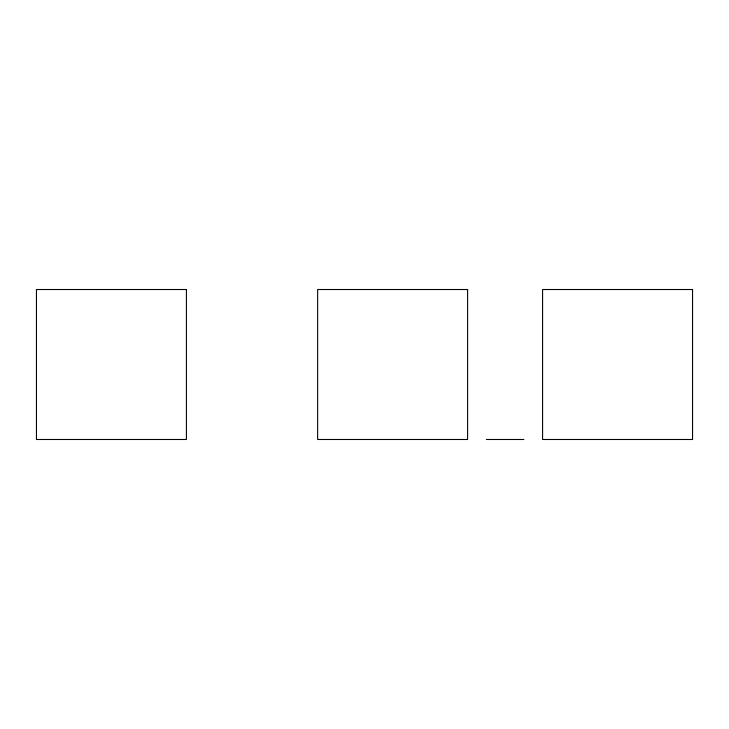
<?xml version="1.0" encoding="UTF-8"?>
<svg xmlns="http://www.w3.org/2000/svg" width="729" height="729" viewBox="0 0 729 729"><rect width="100%" height="100%" fill="white"/><g stroke="black" fill="none" stroke-linecap="round" stroke-linejoin="round"><path stroke-width="1.09" d="M486.343 439.487L523.841 439.487M186.414 289.513L36.45 289.513L36.45 439.487L186.414 439.487L186.414 289.513M467.599 289.513L317.634 289.513L317.634 439.487L467.599 439.487L467.599 289.513M692.55 289.513L542.586 289.513L542.586 439.487L692.55 439.487L692.55 289.513"/></g></svg>
